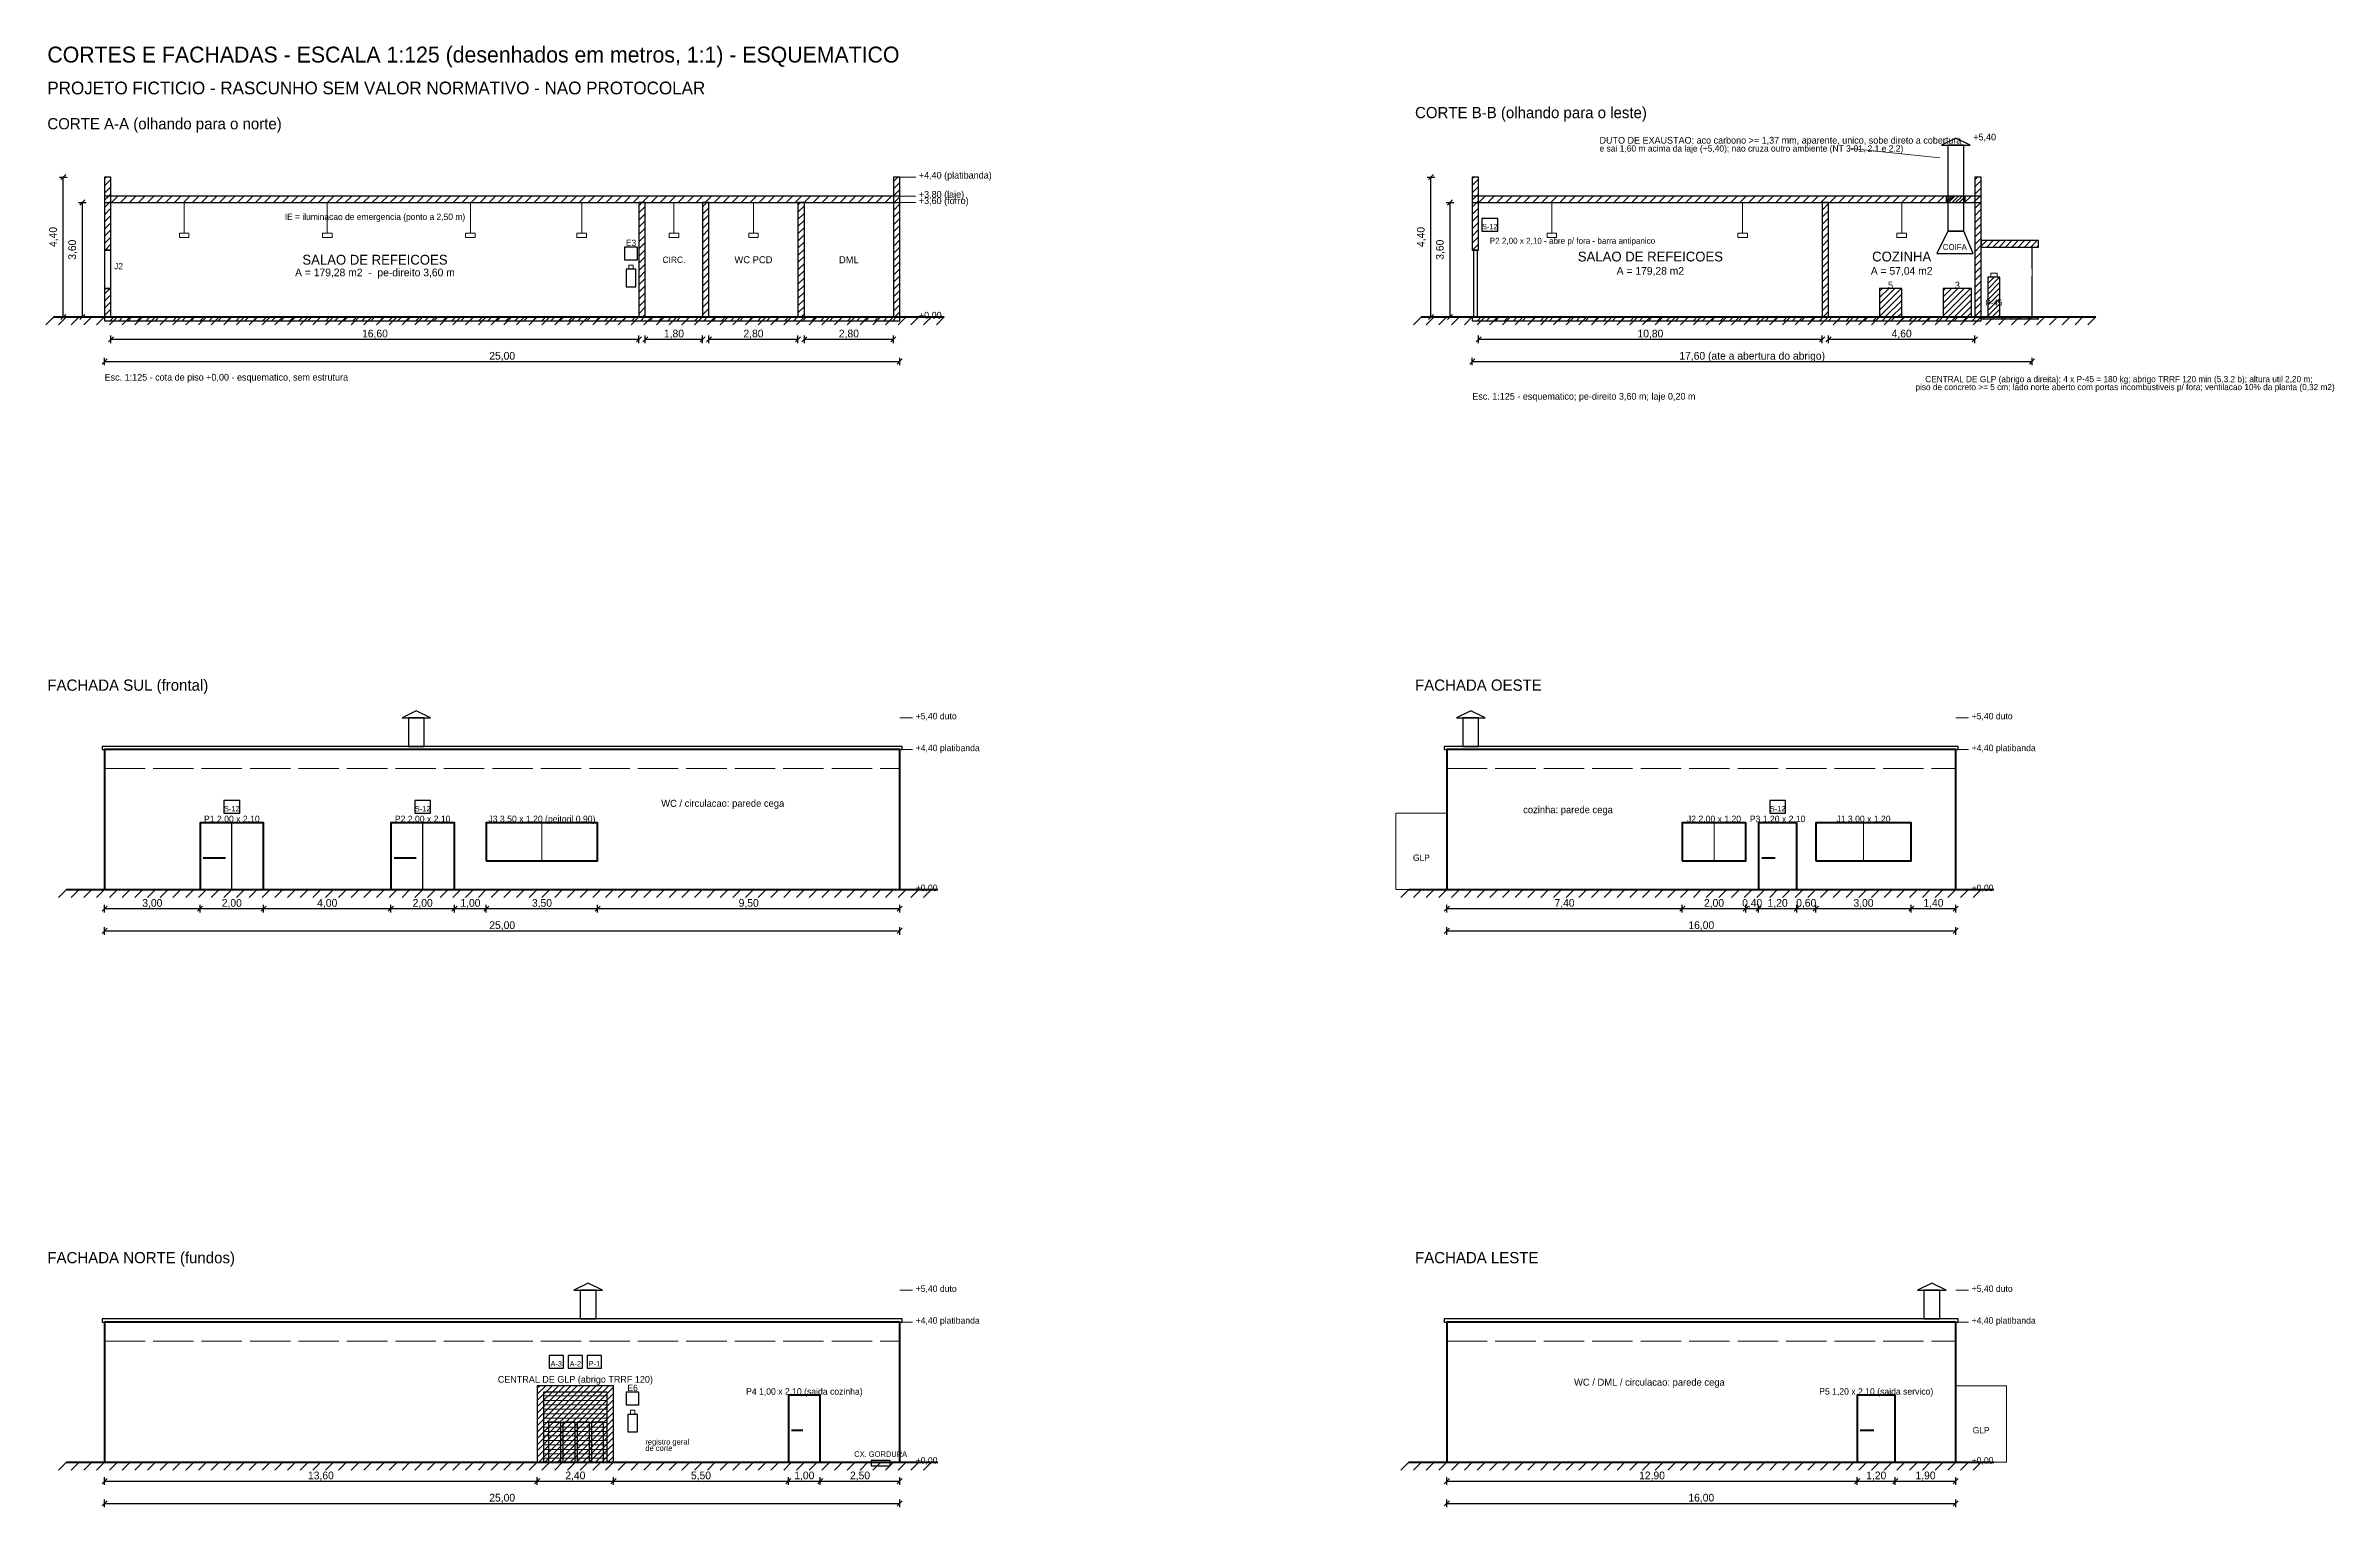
# Model space of a CAD drawing. Header units: metres. Extents: x -2 to 127, y -5 to 61.
# Drawn here: x 55 to 126.9, y 14.6 to 60.5 of the extents above; entities that cross this region are included whole.
import ezdxf
from ezdxf.enums import TextEntityAlignment as Align

# ---------------------------------------------------------------- set-up
doc = ezdxf.new("R2010")
doc.units = ezdxf.units.M
doc.linetypes.add('DASHED', pattern=[1.524, 1.27, -0.254])
for name, color, linetype in [('VISTA_AUX', 8, 'Continuous'), ('VISTA_CONTORNO', 7, 'Continuous'), ('VISTA_CORTE', 7, 'Continuous'), ('VISTA_COTA', 2, 'Continuous'), ('VISTA_ILUM', 30, 'Continuous'), ('VISTA_INCENDIO', 1, 'Continuous'), ('VISTA_SINAL', 3, 'Continuous'), ('VISTA_TEXTO', 7, 'Continuous'), ('VISTA_VIDRO', 5, 'Continuous')]:
    doc.layers.add(name, color=color, linetype=linetype)

msp = doc.modelspace()

# ---------------------------------------------------------------- hatches: boundary and pattern name
at = {"layer": 'VISTA_CORTE'}
h = msp.add_hatch(dxfattribs=at)
h.set_pattern_fill('ANSI31', scale=0.0503937)
h.paths.add_polyline_path([(56.8, 54.1), (57, 54.1), (57, 56.4), (56.8, 56.4)])
h = msp.add_hatch(dxfattribs=at)
h.set_pattern_fill('ANSI31', scale=0.0503937)
h.paths.add_polyline_path([(81.6, 52), (81.8, 52), (81.8, 56.4), (81.6, 56.4)])
h = msp.add_hatch(dxfattribs=at)
h.set_pattern_fill('ANSI31', scale=0.0503937)
h.paths.add_polyline_path([(99.8, 54.1), (100, 54.1), (100, 56.4), (99.8, 56.4)])
h = msp.add_hatch(dxfattribs=at)
h.set_pattern_fill('ANSI31', scale=0.0503937)
h.paths.add_polyline_path([(115.6, 52), (115.8, 52), (115.8, 56.4), (115.6, 56.4)])
h = msp.add_hatch(dxfattribs=at)
h.set_pattern_fill('ANSI31', scale=0.062992)
h.paths.add_polyline_path([(56.8, 55.6), (81.8, 55.6), (81.8, 55.8), (56.8, 55.8)])
h = msp.add_hatch(dxfattribs=at)
h.set_pattern_fill('ANSI31', scale=0.0503937)
h.paths.add_polyline_path([(73.6, 52), (73.8, 52), (73.8, 55.6), (73.6, 55.6)])
h = msp.add_hatch(dxfattribs=at)
h.set_pattern_fill('ANSI31', scale=0.0503937)
h.paths.add_polyline_path([(75.6, 52), (75.8, 52), (75.8, 55.6), (75.6, 55.6)])
h = msp.add_hatch(dxfattribs=at)
h.set_pattern_fill('ANSI31', scale=0.0503937)
h.paths.add_polyline_path([(78.6, 52), (78.8, 52), (78.8, 55.6), (78.6, 55.6)])
h = msp.add_hatch(dxfattribs=at)
h.set_pattern_fill('ANSI31', scale=0.0629921)
h.paths.add_polyline_path([(99.8, 55.6), (115.8, 55.6), (115.8, 55.8), (99.8, 55.8)])
h = msp.add_hatch(dxfattribs=at)
h.set_pattern_fill('ANSI31', scale=0.0503937)
h.paths.add_polyline_path([(110.8, 52), (111, 52), (111, 55.6), (110.8, 55.6)])
h = msp.add_hatch(dxfattribs=at)
h.set_pattern_fill('ANSI31', scale=0.02519685)
h.paths.add_polyline_path([(114.7, 55.6), (115.3, 55.6), (115.3, 55.8), (114.7, 55.8)])
h = msp.add_hatch(dxfattribs=at)
h.set_pattern_fill('ANSI31', scale=0.0440945)
h.paths.add_polyline_path([(115.8, 54.2), (117.6, 54.2), (117.6, 54.4), (115.8, 54.4)])
h = msp.add_hatch(dxfattribs=at)
h.set_pattern_fill('ANSI31', scale=0.0377953)
h.paths.add_polyline_path([(116.01, 52), (116.39, 52), (116.39, 53.25), (116.01, 53.25)])
h = msp.add_hatch(dxfattribs=at)
h.set_pattern_fill('ANSI31', scale=0.0503937)
h.paths.add_polyline_path([(56.8, 52), (57, 52), (57, 52.9), (56.8, 52.9)])
h = msp.add_hatch(dxfattribs=at)
h.set_pattern_fill('ANSI31', scale=0.0440945)
h.paths.add_polyline_path([(112.6, 52), (113.3, 52), (113.3, 52.9), (112.6, 52.9)])
h = msp.add_hatch(dxfattribs=at)
h.set_pattern_fill('ANSI31', scale=0.0440945)
h.paths.add_polyline_path([(114.6, 52), (115.5, 52), (115.5, 52.9), (114.6, 52.9)])
h = msp.add_hatch(dxfattribs=at)
h.set_pattern_fill('ANSI31', scale=0.062992)
h.paths.add_polyline_path([(56.8, 51.88), (81.8, 51.88), (81.8, 52), (56.8, 52)])
h = msp.add_hatch(dxfattribs=at)
h.set_pattern_fill('ANSI31', scale=0.0629921)
h.paths.add_polyline_path([(99.8, 51.88), (115.8, 51.88), (115.8, 52), (99.8, 52)])
h = msp.add_hatch(dxfattribs=at)
h.set_pattern_fill('ANSI31', scale=0.0629921)
h.paths.add_polyline_path([(115.8, 51.94), (117.6, 51.94), (117.6, 52), (115.8, 52)])
h = msp.add_hatch(dxfattribs=at)
h.set_pattern_fill('ANSI31', scale=0.0440945)
h.paths.add_polyline_path([(70.4, 16), (72.8, 16), (72.8, 18.4), (70.4, 18.4)])

# ---------------------------------------------------------------- linework, layer by layer
at = {"layer": 'VISTA_AUX', "lineweight": 13}
for p, q in [((111.7, 57.3), (114.5, 57)), ((55.2, 52), (54.95, 51.75)), ((55.6, 52), (55.35, 51.75)), ((56, 52), (55.75, 51.75)), ((56.4, 52), (56.15, 51.75)), ((56.8, 52), (56.55, 51.75)), ((57.2, 52), (56.95, 51.75)), ((57.6, 52), (57.35, 51.75)), ((58, 52), (57.75, 51.75)), ((58.4, 52), (58.15, 51.75)), ((58.8, 52), (58.55, 51.75)), ((59.2, 52), (58.95, 51.75)), ((59.6, 52), (59.35, 51.75)), ((60, 52), (59.75, 51.75)), ((60.4, 52), (60.15, 51.75)), ((60.8, 52), (60.55, 51.75)), ((61.2, 52), (60.95, 51.75)), ((61.6, 52), (61.35, 51.75)), ((62, 52), (61.75, 51.75)), ((62.4, 52), (62.15, 51.75)), ((62.8, 52), (62.55, 51.75)), ((63.2, 52), (62.95, 51.75)), ((63.6, 52), (63.35, 51.75)), ((64, 52), (63.75, 51.75)), ((64.4, 52), (64.15, 51.75)), ((64.8, 52), (64.55, 51.75)), ((65.2, 52), (64.95, 51.75)), ((65.6, 52), (65.35, 51.75)), ((66, 52), (65.75, 51.75)), ((66.4, 52), (66.15, 51.75)), ((66.8, 52), (66.55, 51.75)), ((67.2, 52), (66.95, 51.75)), ((67.6, 52), (67.35, 51.75)), ((68, 52), (67.75, 51.75)), ((68.4, 52), (68.15, 51.75)), ((68.8, 52), (68.55, 51.75)), ((69.2, 52), (68.95, 51.75)), ((69.6, 52), (69.35, 51.75)), ((70, 52), (69.75, 51.75)), ((70.4, 52), (70.15, 51.75)), ((70.8, 52), (70.55, 51.75)), ((71.2, 52), (70.95, 51.75)), ((71.6, 52), (71.35, 51.75)), ((72, 52), (71.75, 51.75)), ((72.4, 52), (72.15, 51.75)), ((72.8, 52), (72.55, 51.75)), ((73.2, 52), (72.95, 51.75)), ((73.6, 52), (73.35, 51.75)), ((74, 52), (73.75, 51.75)), ((74.4, 52), (74.15, 51.75)), ((74.8, 52), (74.55, 51.75)), ((75.2, 52), (74.95, 51.75)), ((75.6, 52), (75.35, 51.75)), ((76, 52), (75.75, 51.75)), ((76.4, 52), (76.15, 51.75)), ((76.8, 52), (76.55, 51.75)), ((77.2, 52), (76.95, 51.75)), ((77.6, 52), (77.35, 51.75)), ((78, 52), (77.75, 51.75)), ((78.4, 52), (78.15, 51.75)), ((78.8, 52), (78.55, 51.75)), ((79.2, 52), (78.95, 51.75)), ((79.6, 52), (79.35, 51.75)), ((80, 52), (79.75, 51.75)), ((80.4, 52), (80.15, 51.75)), ((80.8, 52), (80.55, 51.75)), ((81.2, 52), (80.95, 51.75)), ((81.6, 52), (81.35, 51.75)), ((82, 52), (81.75, 51.75)), ((82.4, 52), (82.15, 51.75)), ((82.8, 52), (82.55, 51.75)), ((83.2, 52), (82.95, 51.75)), ((98.2, 52), (97.95, 51.75)), ((98.6, 52), (98.35, 51.75)), ((99, 52), (98.75, 51.75)), ((99.4, 52), (99.15, 51.75)), ((99.8, 52), (99.55, 51.75)), ((100.2, 52), (99.95, 51.75)), ((100.6, 52), (100.35, 51.75)), ((101, 52), (100.75, 51.75)), ((101.4, 52), (101.15, 51.75)), ((101.8, 52), (101.55, 51.75)), ((102.2, 52), (101.95, 51.75)), ((102.6, 52), (102.35, 51.75)), ((103, 52), (102.75, 51.75)), ((103.4, 52), (103.15, 51.75)), ((103.8, 52), (103.55, 51.75)), ((104.2, 52), (103.95, 51.75)), ((104.6, 52), (104.35, 51.75)), ((105, 52), (104.75, 51.75)), ((105.4, 52), (105.15, 51.75)), ((105.8, 52), (105.55, 51.75)), ((106.2, 52), (105.95, 51.75)), ((106.6, 52), (106.35, 51.75)), ((107, 52), (106.75, 51.75)), ((107.4, 52), (107.15, 51.75)), ((107.8, 52), (107.55, 51.75)), ((108.2, 52), (107.95, 51.75)), ((108.6, 52), (108.35, 51.75)), ((109, 52), (108.75, 51.75)), ((109.4, 52), (109.15, 51.75)), ((109.8, 52), (109.55, 51.75)), ((110.2, 52), (109.95, 51.75)), ((110.6, 52), (110.35, 51.75)), ((111, 52), (110.75, 51.75)), ((111.4, 52), (111.15, 51.75)), ((111.8, 52), (111.55, 51.75)), ((112.2, 52), (111.95, 51.75)), ((112.6, 52), (112.35, 51.75)), ((113, 52), (112.75, 51.75)), ((113.4, 52), (113.15, 51.75)), ((113.8, 52), (113.55, 51.75)), ((114.2, 52), (113.95, 51.75)), ((114.6, 52), (114.35, 51.75)), ((115, 52), (114.75, 51.75)), ((115.4, 52), (115.15, 51.75)), ((115.8, 52), (115.55, 51.75)), ((116.2, 52), (115.95, 51.75)), ((116.6, 52), (116.35, 51.75)), ((117, 52), (116.75, 51.75)), ((117.4, 52), (117.15, 51.75)), ((117.8, 52), (117.55, 51.75)), ((118.2, 52), (117.95, 51.75)), ((118.6, 52), (118.35, 51.75)), ((119, 52), (118.75, 51.75)), ((119.4, 52), (119.15, 51.75)), ((55.6, 34), (55.35, 33.75)), ((56, 34), (55.75, 33.75)), ((56.4, 34), (56.15, 33.75)), ((56.8, 34), (56.55, 33.75)), ((57.2, 34), (56.95, 33.75)), ((57.6, 34), (57.35, 33.75)), ((58, 34), (57.75, 33.75)), ((58.4, 34), (58.15, 33.75)), ((58.8, 34), (58.55, 33.75)), ((59.2, 34), (58.95, 33.75)), ((59.6, 34), (59.35, 33.75)), ((60, 34), (59.75, 33.75)), ((60.4, 34), (60.15, 33.75)), ((60.8, 34), (60.55, 33.75)), ((61.2, 34), (60.95, 33.75)), ((61.6, 34), (61.35, 33.75)), ((62, 34), (61.75, 33.75)), ((62.4, 34), (62.15, 33.75)), ((62.8, 34), (62.55, 33.75)), ((63.2, 34), (62.95, 33.75)), ((63.6, 34), (63.35, 33.75)), ((64, 34), (63.75, 33.75)), ((64.4, 34), (64.15, 33.75)), ((64.8, 34), (64.55, 33.75)), ((65.2, 34), (64.95, 33.75)), ((65.6, 34), (65.35, 33.75)), ((66, 34), (65.75, 33.75)), ((66.4, 34), (66.15, 33.75)), ((66.8, 34), (66.55, 33.75)), ((67.2, 34), (66.95, 33.75)), ((67.6, 34), (67.35, 33.75)), ((68, 34), (67.75, 33.75)), ((68.4, 34), (68.15, 33.75)), ((68.8, 34), (68.55, 33.75)), ((69.2, 34), (68.95, 33.75)), ((69.6, 34), (69.35, 33.75)), ((70, 34), (69.75, 33.75)), ((70.4, 34), (70.15, 33.75)), ((70.8, 34), (70.55, 33.75)), ((71.2, 34), (70.95, 33.75)), ((71.6, 34), (71.35, 33.75)), ((72, 34), (71.75, 33.75)), ((72.4, 34), (72.15, 33.75)), ((72.8, 34), (72.55, 33.75)), ((73.2, 34), (72.95, 33.75)), ((73.6, 34), (73.35, 33.75)), ((74, 34), (73.75, 33.75)), ((74.4, 34), (74.15, 33.75)), ((74.8, 34), (74.55, 33.75)), ((75.2, 34), (74.95, 33.75)), ((75.6, 34), (75.35, 33.75)), ((76, 34), (75.75, 33.75)), ((76.4, 34), (76.15, 33.75)), ((76.8, 34), (76.55, 33.75)), ((77.2, 34), (76.95, 33.75)), ((77.6, 34), (77.35, 33.75)), ((78, 34), (77.75, 33.75)), ((78.4, 34), (78.15, 33.75)), ((78.8, 34), (78.55, 33.75)), ((79.2, 34), (78.95, 33.75)), ((79.6, 34), (79.35, 33.75)), ((80, 34), (79.75, 33.75)), ((80.4, 34), (80.15, 33.75)), ((80.8, 34), (80.55, 33.75)), ((81.2, 34), (80.95, 33.75)), ((81.6, 34), (81.35, 33.75)), ((82, 34), (81.75, 33.75)), ((82.4, 34), (82.15, 33.75)), ((82.8, 34), (82.55, 33.75)), ((97.8, 34), (97.55, 33.75)), ((98.2, 34), (97.95, 33.75)), ((98.6, 34), (98.35, 33.75)), ((99, 34), (98.75, 33.75)), ((99.4, 34), (99.15, 33.75)), ((99.8, 34), (99.55, 33.75)), ((100.2, 34), (99.95, 33.75)), ((100.6, 34), (100.35, 33.75)), ((101, 34), (100.75, 33.75)), ((101.4, 34), (101.15, 33.75)), ((101.8, 34), (101.55, 33.75)), ((102.2, 34), (101.95, 33.75)), ((102.6, 34), (102.35, 33.75)), ((103, 34), (102.75, 33.75)), ((103.4, 34), (103.15, 33.75)), ((103.8, 34), (103.55, 33.75)), ((104.2, 34), (103.95, 33.75)), ((104.6, 34), (104.35, 33.75)), ((105, 34), (104.75, 33.75)), ((105.4, 34), (105.15, 33.75)), ((105.8, 34), (105.55, 33.75)), ((106.2, 34), (105.95, 33.75)), ((106.6, 34), (106.35, 33.75)), ((107, 34), (106.75, 33.75)), ((107.4, 34), (107.15, 33.75)), ((107.8, 34), (107.55, 33.75)), ((108.2, 34), (107.95, 33.75)), ((108.6, 34), (108.35, 33.75)), ((109, 34), (108.75, 33.75)), ((109.4, 34), (109.15, 33.75)), ((109.8, 34), (109.55, 33.75)), ((110.2, 34), (109.95, 33.75)), ((110.6, 34), (110.35, 33.75)), ((111, 34), (110.75, 33.75)), ((111.4, 34), (111.15, 33.75)), ((111.8, 34), (111.55, 33.75)), ((112.2, 34), (111.95, 33.75)), ((112.6, 34), (112.35, 33.75)), ((113, 34), (112.75, 33.75)), ((113.4, 34), (113.15, 33.75)), ((113.8, 34), (113.55, 33.75)), ((114.2, 34), (113.95, 33.75)), ((114.6, 34), (114.35, 33.75)), ((115, 34), (114.75, 33.75)), ((115.4, 34), (115.15, 33.75)), ((115.8, 34), (115.55, 33.75)), ((70.6, 18.08), (72.6, 18.08)), ((70.6, 17.94), (72.6, 17.94)), ((70.6, 17.8), (72.6, 17.8)), ((70.6, 17.66), (72.6, 17.66)), ((70.6, 17.52), (72.6, 17.52)), ((70.6, 17.38), (72.6, 17.38)), ((70.6, 17.24), (72.6, 17.24)), ((70.6, 17.1), (72.6, 17.1)), ((70.6, 16.96), (72.6, 16.96)), ((70.6, 16.82), (72.6, 16.82)), ((70.6, 16.68), (72.6, 16.68)), ((55.6, 16), (55.35, 15.75)), ((56, 16), (55.75, 15.75)), ((56.4, 16), (56.15, 15.75)), ((56.8, 16), (56.55, 15.75)), ((57.2, 16), (56.95, 15.75)), ((57.6, 16), (57.35, 15.75)), ((58, 16), (57.75, 15.75)), ((58.4, 16), (58.15, 15.75)), ((58.8, 16), (58.55, 15.75)), ((59.2, 16), (58.95, 15.75)), ((59.6, 16), (59.35, 15.75)), ((60, 16), (59.75, 15.75)), ((60.4, 16), (60.15, 15.75)), ((60.8, 16), (60.55, 15.75)), ((61.2, 16), (60.95, 15.75)), ((61.6, 16), (61.35, 15.75)), ((62, 16), (61.75, 15.75)), ((62.4, 16), (62.15, 15.75)), ((62.8, 16), (62.55, 15.75)), ((63.2, 16), (62.95, 15.75)), ((63.6, 16), (63.35, 15.75)), ((64, 16), (63.75, 15.75)), ((64.4, 16), (64.15, 15.75)), ((64.8, 16), (64.55, 15.75)), ((65.2, 16), (64.95, 15.75)), ((65.6, 16), (65.35, 15.75)), ((66, 16), (65.75, 15.75)), ((66.4, 16), (66.15, 15.75)), ((66.8, 16), (66.55, 15.75)), ((67.2, 16), (66.95, 15.75)), ((67.6, 16), (67.35, 15.75)), ((68, 16), (67.75, 15.75)), ((68.4, 16), (68.15, 15.75)), ((68.8, 16), (68.55, 15.75)), ((69.2, 16), (68.95, 15.75)), ((69.6, 16), (69.35, 15.75)), ((70, 16), (69.75, 15.75)), ((70.4, 16), (70.15, 15.75)), ((70.8, 16), (70.55, 15.75)), ((70.6, 16.54), (72.6, 16.54)), ((70.6, 16.4), (72.6, 16.4)), ((70.6, 16.26), (72.6, 16.26)), ((70.6, 16.12), (72.6, 16.12)), ((71.2, 16), (70.95, 15.75)), ((71.6, 16), (71.35, 15.75)), ((72, 16), (71.75, 15.75)), ((72.4, 16), (72.15, 15.75)), ((72.8, 16), (72.55, 15.75)), ((73.2, 16), (72.95, 15.75)), ((73.6, 16), (73.35, 15.75)), ((74, 16), (73.75, 15.75)), ((74.4, 16), (74.15, 15.75)), ((74.8, 16), (74.55, 15.75)), ((75.2, 16), (74.95, 15.75)), ((75.6, 16), (75.35, 15.75)), ((76, 16), (75.75, 15.75)), ((76.4, 16), (76.15, 15.75)), ((76.8, 16), (76.55, 15.75)), ((77.2, 16), (76.95, 15.75)), ((77.6, 16), (77.35, 15.75)), ((78, 16), (77.75, 15.75)), ((78.4, 16), (78.15, 15.75)), ((78.8, 16), (78.55, 15.75)), ((79.2, 16), (78.95, 15.75)), ((79.6, 16), (79.35, 15.75)), ((80, 16), (79.75, 15.75)), ((80.4, 16), (80.15, 15.75)), ((80.8, 16), (80.55, 15.75)), ((81.2, 16), (80.95, 15.75)), ((81.6, 16), (81.35, 15.75)), ((82, 16), (81.75, 15.75)), ((82.4, 16), (82.15, 15.75)), ((82.8, 16), (82.55, 15.75)), ((97.8, 16), (97.55, 15.75)), ((98.2, 16), (97.95, 15.75)), ((98.6, 16), (98.35, 15.75)), ((99, 16), (98.75, 15.75)), ((99.4, 16), (99.15, 15.75)), ((99.8, 16), (99.55, 15.75)), ((100.2, 16), (99.95, 15.75)), ((100.6, 16), (100.35, 15.75)), ((101, 16), (100.75, 15.75)), ((101.4, 16), (101.15, 15.75)), ((101.8, 16), (101.55, 15.75)), ((102.2, 16), (101.95, 15.75)), ((102.6, 16), (102.35, 15.75)), ((103, 16), (102.75, 15.75)), ((103.4, 16), (103.15, 15.75)), ((103.8, 16), (103.55, 15.75)), ((104.2, 16), (103.95, 15.75)), ((104.6, 16), (104.35, 15.75)), ((105, 16), (104.75, 15.75)), ((105.4, 16), (105.15, 15.75)), ((105.8, 16), (105.55, 15.75)), ((106.2, 16), (105.95, 15.75)), ((106.6, 16), (106.35, 15.75)), ((107, 16), (106.75, 15.75)), ((107.4, 16), (107.15, 15.75)), ((107.8, 16), (107.55, 15.75)), ((108.2, 16), (107.95, 15.75)), ((108.6, 16), (108.35, 15.75)), ((109, 16), (108.75, 15.75)), ((109.4, 16), (109.15, 15.75)), ((109.8, 16), (109.55, 15.75)), ((110.2, 16), (109.95, 15.75)), ((110.6, 16), (110.35, 15.75)), ((111, 16), (110.75, 15.75)), ((111.4, 16), (111.15, 15.75)), ((111.8, 16), (111.55, 15.75)), ((112.2, 16), (111.95, 15.75)), ((112.6, 16), (112.35, 15.75)), ((113, 16), (112.75, 15.75)), ((113.4, 16), (113.15, 15.75)), ((113.8, 16), (113.55, 15.75)), ((114.2, 16), (113.95, 15.75)), ((114.6, 16), (114.35, 15.75)), ((115, 16), (114.75, 15.75)), ((115.4, 16), (115.15, 15.75)), ((115.8, 16), (115.55, 15.75))]:
    msp.add_line(p, q, dxfattribs=at)
at = {"layer": 'VISTA_AUX', "linetype": 'DASHED', "lineweight": 13}
for p, q in [((56.8, 37.8), (81.8, 37.8)), ((99, 37.8), (115, 37.8)), ((56.8, 19.8), (81.8, 19.8)), ((99, 19.8), (115, 19.8))]:
    msp.add_line(p, q, dxfattribs=at)
at = {"layer": 'VISTA_AUX', "lineweight": 50}
for p, q in [((59.9, 35), (60.6, 35)), ((65.9, 35), (66.6, 35)), ((108.9, 35), (109.32, 35)), ((78.4, 17), (78.75, 17)), ((112, 17), (112.42, 17))]:
    msp.add_line(p, q, dxfattribs=at)
at = {"layer": 'VISTA_AUX', "lineweight": 13}
for points in [[(115.8, 52), (117.4, 52), (117.4, 54.2), (115.8, 54.2)], [(97.4, 34), (99, 34), (99, 36.4), (97.4, 36.4)], [(115, 16), (116.6, 16), (116.6, 18.4), (115, 18.4)]]:
    msp.add_lwpolyline(points, close=True, dxfattribs=at)
at = {"layer": 'VISTA_CONTORNO', "lineweight": 13}
for p, q in [((81.8, 56.4), (82.3, 56.4)), ((81.8, 55.8), (82.3, 55.8)), ((81.8, 55.6), (82.3, 55.6)), ((81.8, 52), (82.3, 52)), ((81.8, 39.4), (82.2, 39.4)), ((115, 39.4), (115.4, 39.4)), ((81.8, 38.4), (82.2, 38.4)), ((115, 38.4), (115.4, 38.4)), ((70.55, 34.9), (70.55, 36.1)), ((107.4, 34.9), (107.4, 36.1)), ((112.1, 34.9), (112.1, 36.1)), ((81.8, 34), (82.2, 34)), ((115, 34), (115.4, 34)), ((81.8, 21.4), (82.2, 21.4)), ((115, 21.4), (115.4, 21.4)), ((81.8, 20.4), (82.2, 20.4)), ((115, 20.4), (115.4, 20.4)), ((81.8, 16), (82.2, 16)), ((115, 16), (115.4, 16))]:
    msp.add_line(p, q, dxfattribs=at)
at = {"layer": 'VISTA_CONTORNO', "linetype": 'DASHED', "lineweight": 30}
msp.add_line((117.4, 52), (117.4, 54.2), dxfattribs=at)
at = {"layer": 'VISTA_CONTORNO', "lineweight": 50}
for p, q in [((55.2, 52), (83.2, 52)), ((98.2, 52), (119.4, 52)), ((55.6, 34), (83, 34)), ((97.8, 34), (116.2, 34)), ((55.6, 16), (83, 16)), ((97.8, 16), (116.2, 16))]:
    msp.add_line(p, q, dxfattribs=at)
at = {"layer": 'VISTA_CONTORNO', "lineweight": 30}
for p, q in [((60.8, 34), (60.8, 36.1)), ((66.8, 34), (66.8, 36.1))]:
    msp.add_line(p, q, dxfattribs=at)
for points in [[(114.55, 57.4), (115.45, 57.4), (115, 57.62)], [(114.75, 54.7), (115.25, 54.7), (115.25, 57.4), (114.75, 57.4)], [(114.4, 54), (115.55, 54), (115.25, 54.7), (114.75, 54.7)], [(66.15, 39.4), (67.05, 39.4), (66.6, 39.62)], [(99.3, 39.4), (100.2, 39.4), (99.75, 39.62)], [(66.35, 38.5), (66.85, 38.5), (66.85, 39.4), (66.35, 39.4)], [(99.5, 38.5), (100, 38.5), (100, 39.4), (99.5, 39.4)], [(56.72, 38.4), (81.88, 38.4), (81.88, 38.5), (56.72, 38.5)], [(98.92, 38.4), (115.08, 38.4), (115.08, 38.5), (98.92, 38.5)], [(71.55, 21.4), (72.45, 21.4), (72, 21.62)], [(113.8, 21.4), (114.7, 21.4), (114.25, 21.62)], [(71.75, 20.5), (72.25, 20.5), (72.25, 21.4), (71.75, 21.4)], [(114, 20.5), (114.5, 20.5), (114.5, 21.4), (114, 21.4)], [(56.72, 20.4), (81.88, 20.4), (81.88, 20.5), (56.72, 20.5)], [(98.92, 20.4), (115.08, 20.4), (115.08, 20.5), (98.92, 20.5)], [(70.6, 16), (72.6, 16), (72.6, 18.2), (70.6, 18.2)], [(70.76, 16), (71.14, 16), (71.14, 17.25), (70.76, 17.25)], [(71.21, 16), (71.59, 16), (71.59, 17.25), (71.21, 17.25)], [(71.66, 16), (72.04, 16), (72.04, 17.25), (71.66, 17.25)], [(72.11, 16), (72.49, 16), (72.49, 17.25), (72.11, 17.25)], [(80.9, 15.88), (81.5, 15.88), (81.5, 16.05), (80.9, 16.05)]]:
    msp.add_lwpolyline(points, close=True, dxfattribs=at)
at = {"layer": 'VISTA_CONTORNO', "lineweight": 13}
msp.add_lwpolyline([(116.1, 53.25), (116.3, 53.25), (116.3, 53.38), (116.1, 53.38)], close=True, dxfattribs=at)
at = {"layer": 'VISTA_CONTORNO', "lineweight": 50}
for points in [[(56.8, 34), (81.8, 34), (81.8, 38.4), (56.8, 38.4)], [(99, 34), (115, 34), (115, 38.4), (99, 38.4)], [(56.8, 16), (81.8, 16), (81.8, 20.4), (56.8, 20.4)], [(99, 16), (115, 16), (115, 20.4), (99, 20.4)], [(78.3, 16), (79.3, 16), (79.3, 18.1), (78.3, 18.1)], [(111.9, 16), (113.1, 16), (113.1, 18.1), (111.9, 18.1)]]:
    msp.add_lwpolyline(points, close=True, dxfattribs=at)
at = {"layer": 'VISTA_CORTE', "lineweight": 30}
for points in [[(56.8, 54.1), (57, 54.1), (57, 56.4), (56.8, 56.4)], [(81.6, 52), (81.8, 52), (81.8, 56.4), (81.6, 56.4)], [(99.8, 54.1), (100, 54.1), (100, 56.4), (99.8, 56.4)], [(115.6, 52), (115.8, 52), (115.8, 56.4), (115.6, 56.4)], [(56.8, 55.6), (81.8, 55.6), (81.8, 55.8), (56.8, 55.8)], [(73.6, 52), (73.8, 52), (73.8, 55.6), (73.6, 55.6)], [(75.6, 52), (75.8, 52), (75.8, 55.6), (75.6, 55.6)], [(78.6, 52), (78.8, 52), (78.8, 55.6), (78.6, 55.6)], [(99.8, 55.6), (115.8, 55.6), (115.8, 55.8), (99.8, 55.8)], [(110.8, 52), (111, 52), (111, 55.6), (110.8, 55.6)], [(114.7, 55.6), (115.3, 55.6), (115.3, 55.8), (114.7, 55.8)], [(115.8, 54.2), (117.6, 54.2), (117.6, 54.4), (115.8, 54.4)], [(116.01, 52), (116.39, 52), (116.39, 53.25), (116.01, 53.25)], [(56.8, 52), (57, 52), (57, 52.9), (56.8, 52.9)], [(112.6, 52), (113.3, 52), (113.3, 52.9), (112.6, 52.9)], [(114.6, 52), (115.5, 52), (115.5, 52.9), (114.6, 52.9)], [(56.8, 51.88), (81.8, 51.88), (81.8, 52), (56.8, 52)], [(99.8, 51.88), (115.8, 51.88), (115.8, 52), (99.8, 52)], [(115.8, 51.94), (117.6, 51.94), (117.6, 52), (115.8, 52)], [(70.4, 16), (72.8, 16), (72.8, 18.4), (70.4, 18.4)]]:
    msp.add_lwpolyline(points, close=True, dxfattribs=at)
at = {"layer": 'VISTA_COTA'}
for p, q in [((55.38, 56.4), (55.62, 56.4)), ((55.5, 52), (55.5, 56.4)), ((98.38, 56.4), (98.62, 56.4)), ((98.5, 52), (98.5, 56.4)), ((55.98, 55.6), (56.22, 55.6)), ((56.1, 52), (56.1, 55.6)), ((98.98, 55.6), (99.22, 55.6)), ((99.1, 52), (99.1, 55.6)), ((55.38, 52), (55.62, 52)), ((55.98, 52), (56.22, 52)), ((98.38, 52), (98.62, 52)), ((98.98, 52), (99.22, 52)), ((57, 51.18), (57, 51.42)), ((57, 51.3), (73.6, 51.3)), ((73.6, 51.18), (73.6, 51.42)), ((73.8, 51.18), (73.8, 51.42)), ((73.8, 51.3), (75.6, 51.3)), ((75.6, 51.18), (75.6, 51.42)), ((75.8, 51.18), (75.8, 51.42)), ((75.8, 51.3), (78.6, 51.3)), ((78.6, 51.18), (78.6, 51.42)), ((78.8, 51.18), (78.8, 51.42)), ((78.8, 51.3), (81.6, 51.3)), ((81.6, 51.18), (81.6, 51.42)), ((100, 51.18), (100, 51.42)), ((100, 51.3), (110.8, 51.3)), ((110.8, 51.18), (110.8, 51.42)), ((111, 51.18), (111, 51.42)), ((111, 51.3), (115.6, 51.3)), ((115.6, 51.18), (115.6, 51.42)), ((56.8, 50.48), (56.8, 50.72)), ((56.8, 50.6), (81.8, 50.6)), ((81.8, 50.48), (81.8, 50.72)), ((99.8, 50.48), (99.8, 50.72)), ((99.8, 50.6), (117.4, 50.6)), ((117.4, 50.48), (117.4, 50.72)), ((56.8, 33.28), (56.8, 33.52)), ((56.8, 33.4), (59.8, 33.4)), ((59.8, 33.28), (59.8, 33.52)), ((59.8, 33.28), (59.8, 33.52)), ((59.8, 33.4), (61.8, 33.4)), ((61.8, 33.28), (61.8, 33.52)), ((61.8, 33.28), (61.8, 33.52)), ((61.8, 33.4), (65.8, 33.4)), ((65.8, 33.28), (65.8, 33.52)), ((65.8, 33.28), (65.8, 33.52)), ((65.8, 33.4), (67.8, 33.4)), ((67.8, 33.28), (67.8, 33.52)), ((67.8, 33.28), (67.8, 33.52)), ((67.8, 33.4), (68.8, 33.4)), ((68.8, 33.28), (68.8, 33.52)), ((68.8, 33.28), (68.8, 33.52)), ((68.8, 33.4), (72.3, 33.4)), ((72.3, 33.28), (72.3, 33.52)), ((72.3, 33.28), (72.3, 33.52)), ((72.3, 33.4), (81.8, 33.4)), ((81.8, 33.28), (81.8, 33.52)), ((99, 33.28), (99, 33.52)), ((99, 33.4), (106.4, 33.4)), ((106.4, 33.28), (106.4, 33.52)), ((106.4, 33.28), (106.4, 33.52)), ((106.4, 33.4), (108.4, 33.4)), ((108.4, 33.28), (108.4, 33.52)), ((108.4, 33.28), (108.4, 33.52)), ((108.4, 33.4), (108.8, 33.4)), ((108.8, 33.28), (108.8, 33.52)), ((108.8, 33.28), (108.8, 33.52)), ((108.8, 33.4), (110, 33.4)), ((110, 33.28), (110, 33.52)), ((110, 33.28), (110, 33.52)), ((110, 33.4), (110.6, 33.4)), ((110.6, 33.28), (110.6, 33.52)), ((110.6, 33.28), (110.6, 33.52)), ((110.6, 33.4), (113.6, 33.4)), ((113.6, 33.28), (113.6, 33.52)), ((113.6, 33.28), (113.6, 33.52)), ((113.6, 33.4), (115, 33.4)), ((115, 33.28), (115, 33.52)), ((56.8, 32.58), (56.8, 32.82)), ((56.8, 32.7), (81.8, 32.7)), ((81.8, 32.58), (81.8, 32.82)), ((99, 32.58), (99, 32.82)), ((99, 32.7), (115, 32.7)), ((115, 32.58), (115, 32.82)), ((56.8, 15.28), (56.8, 15.52)), ((56.8, 15.4), (70.4, 15.4)), ((70.4, 15.28), (70.4, 15.52)), ((70.4, 15.28), (70.4, 15.52)), ((70.4, 15.4), (72.8, 15.4)), ((72.8, 15.28), (72.8, 15.52)), ((72.8, 15.28), (72.8, 15.52)), ((72.8, 15.4), (78.3, 15.4)), ((78.3, 15.28), (78.3, 15.52)), ((78.3, 15.28), (78.3, 15.52)), ((78.3, 15.4), (79.3, 15.4)), ((79.3, 15.28), (79.3, 15.52)), ((79.3, 15.28), (79.3, 15.52)), ((79.3, 15.4), (81.8, 15.4)), ((81.8, 15.28), (81.8, 15.52)), ((99, 15.28), (99, 15.52)), ((99, 15.4), (111.9, 15.4)), ((111.9, 15.28), (111.9, 15.52)), ((111.9, 15.28), (111.9, 15.52)), ((111.9, 15.4), (113.1, 15.4)), ((113.1, 15.28), (113.1, 15.52)), ((113.1, 15.28), (113.1, 15.52)), ((113.1, 15.4), (115, 15.4)), ((115, 15.28), (115, 15.52)), ((56.8, 14.58), (56.8, 14.82)), ((56.8, 14.7), (81.8, 14.7)), ((81.8, 14.58), (81.8, 14.82)), ((99, 14.58), (99, 14.82)), ((99, 14.7), (115, 14.7)), ((115, 14.58), (115, 14.82))]:
    msp.add_line(p, q, dxfattribs=at)
at = {"layer": 'VISTA_COTA', "lineweight": 30}
for p, q in [((55.42, 56.32), (55.58, 56.48)), ((98.42, 56.32), (98.58, 56.48)), ((56.02, 55.52), (56.18, 55.68)), ((99.02, 55.52), (99.18, 55.68)), ((55.42, 51.92), (55.58, 52.08)), ((56.02, 51.92), (56.18, 52.08)), ((98.42, 51.92), (98.58, 52.08)), ((99.02, 51.92), (99.18, 52.08)), ((56.92, 51.22), (57.08, 51.38)), ((73.52, 51.22), (73.68, 51.38)), ((73.72, 51.22), (73.88, 51.38)), ((75.52, 51.22), (75.68, 51.38)), ((75.72, 51.22), (75.88, 51.38)), ((78.52, 51.22), (78.68, 51.38)), ((78.72, 51.22), (78.88, 51.38)), ((81.52, 51.22), (81.68, 51.38)), ((99.92, 51.22), (100.08, 51.38)), ((110.72, 51.22), (110.88, 51.38)), ((110.92, 51.22), (111.08, 51.38)), ((115.52, 51.22), (115.68, 51.38)), ((56.72, 50.52), (56.88, 50.68)), ((81.72, 50.52), (81.88, 50.68)), ((99.72, 50.52), (99.88, 50.68)), ((117.32, 50.52), (117.48, 50.68)), ((56.72, 33.32), (56.88, 33.48)), ((59.72, 33.32), (59.88, 33.48)), ((59.72, 33.32), (59.88, 33.48)), ((61.72, 33.32), (61.88, 33.48)), ((61.72, 33.32), (61.88, 33.48)), ((65.72, 33.32), (65.88, 33.48)), ((65.72, 33.32), (65.88, 33.48)), ((67.72, 33.32), (67.88, 33.48)), ((67.72, 33.32), (67.88, 33.48)), ((68.72, 33.32), (68.88, 33.48)), ((68.72, 33.32), (68.88, 33.48)), ((72.22, 33.32), (72.38, 33.48)), ((72.22, 33.32), (72.38, 33.48)), ((81.72, 33.32), (81.88, 33.48)), ((98.92, 33.32), (99.08, 33.48)), ((106.32, 33.32), (106.48, 33.48)), ((106.32, 33.32), (106.48, 33.48)), ((108.32, 33.32), (108.48, 33.48)), ((108.32, 33.32), (108.48, 33.48)), ((108.72, 33.32), (108.88, 33.48)), ((108.72, 33.32), (108.88, 33.48)), ((109.92, 33.32), (110.08, 33.48)), ((109.92, 33.32), (110.08, 33.48)), ((110.52, 33.32), (110.68, 33.48)), ((110.52, 33.32), (110.68, 33.48)), ((113.52, 33.32), (113.68, 33.48)), ((113.52, 33.32), (113.68, 33.48)), ((114.92, 33.32), (115.08, 33.48)), ((56.72, 32.62), (56.88, 32.78)), ((81.72, 32.62), (81.88, 32.78)), ((98.92, 32.62), (99.08, 32.78)), ((114.92, 32.62), (115.08, 32.78)), ((56.72, 15.32), (56.88, 15.48)), ((70.32, 15.32), (70.48, 15.48)), ((70.32, 15.32), (70.48, 15.48)), ((72.72, 15.32), (72.88, 15.48)), ((72.72, 15.32), (72.88, 15.48)), ((78.22, 15.32), (78.38, 15.48)), ((78.22, 15.32), (78.38, 15.48)), ((79.22, 15.32), (79.38, 15.48)), ((79.22, 15.32), (79.38, 15.48)), ((81.72, 15.32), (81.88, 15.48)), ((98.92, 15.32), (99.08, 15.48)), ((111.82, 15.32), (111.98, 15.48)), ((111.82, 15.32), (111.98, 15.48)), ((113.02, 15.32), (113.18, 15.48)), ((113.02, 15.32), (113.18, 15.48)), ((114.92, 15.32), (115.08, 15.48)), ((56.72, 14.62), (56.88, 14.78)), ((81.72, 14.62), (81.88, 14.78)), ((98.92, 14.62), (99.08, 14.78)), ((114.92, 14.62), (115.08, 14.78))]:
    msp.add_line(p, q, dxfattribs=at)
at = {"layer": 'VISTA_ILUM', "lineweight": 13}
for p, q in [((59.3, 54.63), (59.3, 55.6)), ((63.8, 54.63), (63.8, 55.6)), ((68.3, 54.63), (68.3, 55.6)), ((71.8, 54.63), (71.8, 55.6)), ((74.7, 54.63), (74.7, 55.6)), ((77.2, 54.63), (77.2, 55.6)), ((102.3, 54.63), (102.3, 55.6)), ((108.3, 54.63), (108.3, 55.6)), ((113.3, 54.63), (113.3, 55.6))]:
    msp.add_line(p, q, dxfattribs=at)
for points in [[(59.15, 54.5), (59.45, 54.5), (59.45, 54.63), (59.15, 54.63)], [(63.65, 54.5), (63.95, 54.5), (63.95, 54.63), (63.65, 54.63)], [(68.15, 54.5), (68.45, 54.5), (68.45, 54.63), (68.15, 54.63)], [(71.65, 54.5), (71.95, 54.5), (71.95, 54.63), (71.65, 54.63)], [(74.55, 54.5), (74.85, 54.5), (74.85, 54.63), (74.55, 54.63)], [(77.05, 54.5), (77.35, 54.5), (77.35, 54.63), (77.05, 54.63)], [(102.15, 54.5), (102.45, 54.5), (102.45, 54.63), (102.15, 54.63)], [(108.15, 54.5), (108.45, 54.5), (108.45, 54.63), (108.15, 54.63)], [(113.15, 54.5), (113.45, 54.5), (113.45, 54.63), (113.15, 54.63)]]:
    msp.add_lwpolyline(points, close=True, dxfattribs=at)
at = {"layer": 'VISTA_INCENDIO', "lineweight": 30}
for points in [[(73.15, 53.8), (73.55, 53.8), (73.55, 54.2), (73.15, 54.2)], [(73.2, 52.95), (73.5, 52.95), (73.5, 53.5), (73.2, 53.5)], [(70.775, 18.95), (71.225, 18.95), (71.225, 19.35), (70.775, 19.35)], [(71.375, 18.95), (71.825, 18.95), (71.825, 19.35), (71.375, 19.35)], [(71.975, 18.95), (72.425, 18.95), (72.425, 19.35), (71.975, 19.35)], [(73.2, 17.8), (73.6, 17.8), (73.6, 18.2), (73.2, 18.2)], [(73.25, 16.95), (73.55, 16.95), (73.55, 17.5), (73.25, 17.5)]]:
    msp.add_lwpolyline(points, close=True, dxfattribs=at)
at = {"layer": 'VISTA_INCENDIO', "lineweight": 13}
for points in [[(73.28, 53.5), (73.42, 53.5), (73.42, 53.63), (73.28, 53.63)], [(73.33, 17.5), (73.47, 17.5), (73.47, 17.63), (73.33, 17.63)]]:
    msp.add_lwpolyline(points, close=True, dxfattribs=at)
at = {"layer": 'VISTA_SINAL', "lineweight": 30}
for points in [[(100.1, 54.7), (100.6, 54.7), (100.6, 55.1), (100.1, 55.1)], [(60.55, 36.4), (61.05, 36.4), (61.05, 36.8), (60.55, 36.8)], [(66.55, 36.4), (67.05, 36.4), (67.05, 36.8), (66.55, 36.8)], [(109.15, 36.4), (109.65, 36.4), (109.65, 36.8), (109.15, 36.8)]]:
    msp.add_lwpolyline(points, close=True, dxfattribs=at)
at = {"layer": 'VISTA_VIDRO', "lineweight": 30}
for points in [[(56.8, 52.9), (57, 52.9), (57, 54.1), (56.8, 54.1)], [(99.84, 52), (99.96, 52), (99.96, 54.1), (99.84, 54.1)]]:
    msp.add_lwpolyline(points, close=True, dxfattribs=at)
at = {"layer": 'VISTA_VIDRO', "lineweight": 50}
for points in [[(59.8, 34), (61.8, 34), (61.8, 36.1), (59.8, 36.1)], [(65.8, 34), (67.8, 34), (67.8, 36.1), (65.8, 36.1)], [(68.8, 34.9), (72.3, 34.9), (72.3, 36.1), (68.8, 36.1)], [(106.4, 34.9), (108.4, 34.9), (108.4, 36.1), (106.4, 36.1)], [(108.8, 34), (110, 34), (110, 36.1), (108.8, 36.1)], [(110.6, 34.9), (113.6, 34.9), (113.6, 36.1), (110.6, 36.1)]]:
    msp.add_lwpolyline(points, close=True, dxfattribs=at)

# ---------------------------------------------------------------- texts
at = {"layer": 'VISTA_AUX'}
for s, height, p in [('Esc. 1:125 - cota de piso +0,00 - esquematico, sem estrutura', 0.21168, (56.8, 50)), ('Esc. 1:125 - esquematico; pe-direito 3,60 m; laje 0,20 m', 0.21168, (99.8, 49.4)), ('WC / circulacao: parede cega', 0.2205, (74.3, 36.6)), ('cozinha: parede cega', 0.2205, (101.4, 36.4)), ('WC / DML / circulacao: parede cega', 0.2205, (103, 18.4))]:
    msp.add_text(s, height=height, dxfattribs=at).set_placement(p)
for p in [(98.2, 35), (115.8, 17)]:
    msp.add_text('GLP', height=0.19845, dxfattribs=at).set_placement(p, align=Align.MIDDLE_CENTER)
at = {"layer": 'VISTA_ILUM'}
msp.add_text('IE = iluminacao de emergencia (ponto a 2,50 m)', height=0.19845, dxfattribs=at).set_placement((65.3, 55.15), align=Align.MIDDLE_CENTER)
at = {"layer": 'VISTA_INCENDIO'}
msp.add_text('PROJETO FICTICIO - RASCUNHO SEM VALOR NORMATIVO - NAO PROTOCOLAR', height=0.4, dxfattribs=at).set_placement((55, 59))
for s, height, p in [('E3', 0.19845, (73.35, 54.33)), ('A-3', 0.16758, (71, 19.09)), ('A-2', 0.16758, (71.6, 19.09)), ('P-1', 0.16758, (72.2, 19.09)), ('E6', 0.19845, (73.4, 18.33))]:
    msp.add_text(s, height=height, dxfattribs=at).set_placement(p, align=Align.MIDDLE_CENTER)
at = {"layer": 'VISTA_SINAL'}
for p in [(100.35, 54.84), (60.8, 36.54), (66.8, 36.54), (109.4, 36.54)]:
    msp.add_text('S-12', height=0.16758, dxfattribs=at).set_placement(p, align=Align.MIDDLE_CENTER)
at = {"layer": 'VISTA_TEXTO'}
for s, height, p in [('CORTES E FACHADAS - ESCALA 1:125 (desenhados em metros, 1:1) - ESQUEMATICO', 0.5, (55, 60)), ('CORTE B-B (olhando para o leste)', 0.3528, (98, 58.25)), ('CORTE A-A (olhando para o norte)', 0.3528, (55, 57.9)), ('DUTO DE EXAUSTAO: aco carbono >= 1,37 mm, aparente, unico, sobe direto a cobertura', 0.21168, (103.8, 57.45)), ('+5,40', 0.21168, (115.55, 57.55)), ('e sai 1,60 m acima da laje (+5,40); nao cruza outro ambiente (NT 3-01, 2.1 e 2.2)', 0.19845, (103.8, 57.2)), ('+4,40 (platibanda)', 0.21168, (82.4, 56.35)), ('+3,80 (laje)', 0.21168, (82.4, 55.75)), ('+3,60 (forro)', 0.21168, (82.4, 55.55)), ('P2 2,00 x 2,10 - abre p/ fora - barra antipanico', 0.18963, (100.35, 54.3)), ('J2', 0.19845, (57.1, 53.5)), ('+0,00', 0.21168, (82.4, 51.95)), ('piso de concreto >= 5 cm; lado norte aberto com portas incombustiveis p/ fora; ventilacao 10% da planta (0,32 m2)', 0.19404, (113.73265, 49.7)), ('CENTRAL DE GLP (abrigo a direita): 4 x P-45 = 180 kg; abrigo TRRF 120 min (5.3.2 b); altura util 2,20 m;', 0.19404, (114.04067, 49.95)), ('FACHADA SUL (frontal)', 0.3528, (55, 40.25)), ('FACHADA OESTE', 0.3528, (98, 40.25)), ('+5,40 duto', 0.20286, (82.3, 39.35)), ('+5,40 duto', 0.20286, (115.5, 39.35)), ('+4,40 platibanda', 0.20286, (82.3, 38.35)), ('+4,40 platibanda', 0.20286, (115.5, 38.35)), ('+0,00', 0.20286, (82.3, 33.95)), ('+0,00', 0.20286, (115.5, 33.95)), ('FACHADA NORTE (fundos)', 0.3528, (55, 22.25)), ('FACHADA LESTE', 0.3528, (98, 22.25)), ('+5,40 duto', 0.20286, (82.3, 21.35)), ('+5,40 duto', 0.20286, (115.5, 21.35)), ('+4,40 platibanda', 0.20286, (82.3, 20.35)), ('+4,40 platibanda', 0.20286, (115.5, 20.35)), ('registro geral', 0.1764, (73.8, 16.55)), ('de corte', 0.1764, (73.8, 16.35)), ('+0,00', 0.20286, (82.3, 15.95)), ('+0,00', 0.20286, (115.5, 15.95))]:
    msp.add_text(s, height=height, dxfattribs=at).set_placement(p)
for s, p in [('4,40', (55.3, 54.2)), ('4,40', (98.3, 54.2)), ('3,60', (55.9, 53.8)), ('3,60', (98.9, 53.8))]:
    msp.add_text(s, height=0.24255, rotation=90, dxfattribs=at).set_placement(p)
for s, height, p in [('SALAO DE REFEICOES', 0.3087, (105.4, 53.9)), ('COZINHA', 0.3087, (113.3, 53.9)), ('COIFA', 0.18522, (114.97, 54.2)), ('A = 179,28 m2  -  pe-direito 3,60 m', 0.24255, (65.3, 53.4)), ('SALAO DE REFEICOES', 0.3087, (65.3, 53.8)), ('CIRC.', 0.19845, (74.7, 53.8)), ('WC PCD', 0.2205, (77.2, 53.8)), ('DML', 0.2205, (80.2, 53.8)), ('A = 179,28 m2', 0.24255, (105.4, 53.45)), ('A = 57,04 m2', 0.24255, (113.3, 53.45)), ('5', 0.2205, (112.95, 53)), ('3', 0.2205, (115.05, 53)), ('P-45', 0.18522, (116.2, 52.45)), ('16,60', 0.24255, (65.3, 51.48)), ('1,80', 0.24255, (74.7, 51.48)), ('2,80', 0.24255, (77.2, 51.48)), ('2,80', 0.24255, (80.2, 51.48)), ('10,80', 0.24255, (105.4, 51.48)), ('4,60', 0.24255, (113.3, 51.48)), ('25,00', 0.24255, (69.3, 50.78)), ('17,60 (ate a abertura do abrigo)', 0.24255, (108.6, 50.78)), ('P1 2,00 x 2,10', 0.20286, (60.8, 36.22)), ('P2 2,00 x 2,10', 0.20286, (66.8, 36.22)), ('J3 3,50 x 1,20 (peitoril 0,90)', 0.20286, (70.55, 36.22)), ('J2 2,00 x 1,20', 0.20286, (107.4, 36.22)), ('P3 1,20 x 2,10', 0.20286, (109.4, 36.22)), ('J1 3,00 x 1,20', 0.20286, (112.1, 36.22)), ('3,00', 0.24255, (58.3, 33.58)), ('2,00', 0.24255, (60.8, 33.58)), ('4,00', 0.24255, (63.8, 33.58)), ('2,00', 0.24255, (66.8, 33.58)), ('1,00', 0.24255, (68.3, 33.58)), ('3,50', 0.24255, (70.55, 33.58)), ('9,50', 0.24255, (77.05, 33.58)), ('7,40', 0.24255, (102.7, 33.58)), ('2,00', 0.24255, (107.4, 33.58)), ('0,40', 0.24255, (108.6, 33.58)), ('1,20', 0.24255, (109.4, 33.58)), ('0,60', 0.24255, (110.3, 33.58)), ('3,00', 0.24255, (112.1, 33.58)), ('1,40', 0.24255, (114.3, 33.58)), ('25,00', 0.24255, (69.3, 32.88)), ('16,00', 0.24255, (107, 32.88)), ('CENTRAL DE GLP (abrigo TRRF 120)', 0.21168, (71.6, 18.6)), ('P4 1,00 x 2,10 (saida cozinha)', 0.20286, (78.8, 18.22)), ('P5 1,20 x 2,10 (saida servico)', 0.20286, (112.5, 18.22)), ('CX. GORDURA', 0.1764, (81.2, 16.25)), ('13,60', 0.24255, (63.6, 15.58)), ('2,40', 0.24255, (71.6, 15.58)), ('5,50', 0.24255, (75.55, 15.58)), ('1,00', 0.24255, (78.8, 15.58)), ('2,50', 0.24255, (80.55, 15.58)), ('12,90', 0.24255, (105.45, 15.58)), ('1,20', 0.24255, (112.5, 15.58)), ('1,90', 0.24255, (114.05, 15.58)), ('25,00', 0.24255, (69.3, 14.88)), ('16,00', 0.24255, (107, 14.88))]:
    msp.add_text(s, height=height, dxfattribs=at).set_placement(p, align=Align.MIDDLE_CENTER)

doc.saveas('drawing.dxf')
